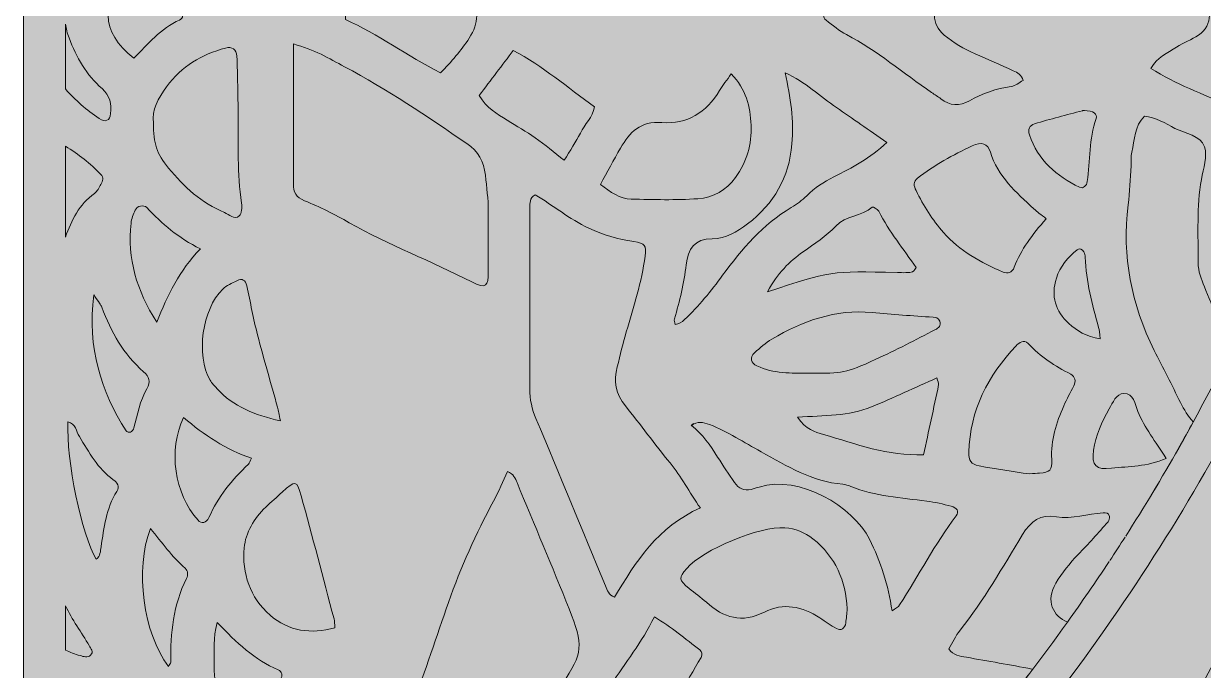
# Model space of a CAD drawing. Extents: x 31 to 2970, y -2969 to -30.
# Drawn here: x 31 to 736, y -1888 to -1501 of the extents above; entities that cross this region are included whole.
import ezdxf

# ---------------------------------------------------------------- set-up
doc = ezdxf.new("R2010")
doc.units = 0
doc.header["$MEASUREMENT"] = 0
doc.layers.add('Layer 1', color=7, linetype='Continuous')

# ---------------------------------------------------------------- blocks, each defined once
blk = doc.blocks.new('block 2')
at = {"layer": 'Layer 1', "true_color": 0xffffff}
h = blk.add_hatch(color=7, dxfattribs=at)
h.dxf.hatch_style = 2
edge = h.paths.add_edge_path()
edge.add_spline(control_points=[(663.57, -1553.42), (663.57, -1553.42), (663.57, -1553.42), (663.57, -1553.42), (663.83, -1553.42), (664.04, -1553.41), (664.2, -1553.41), (663.99, -1553.41), (663.79, -1553.41), (663.57, -1553.42)], knot_values=[0, 0, 0, 0, 1, 1, 1, 2, 2, 2, 3, 3, 3, 3], degree=3, periodic=1)
at = {"layer": 'Layer 1', "lineweight": 0}
blk.add_lwpolyline([(31.09, -1333.8), (31.09, -1659.5), (31.09, -1662.34), (31.09, -1692.17), (31.09, -1724.32), (31.09, -1767.8), (31.09, -1808.18), (31.09, -1833.57), (31.09, -1847.38), (31.09, -1951.45), (31.09, -1980.34), (31.09, -2013.39), (31.09, -2063.61), (31.09, -2128.98), (31.09, -2159.42), (31.09, -2185.19), (31.09, -2216.74), (31.09, -2242.12)], dxfattribs=at)
for points, knots in [([(719.59, -1515.43), (723.77, -1512.76), (728.52, -1510.98), (732.68, -1508.27), (741.43, -1502.57), (741.26, -1490.38), (732.35, -1484.69), (728.17, -1482.02), (723.47, -1480.17), (719.24, -1477.57), (714.13, -1474.44), (708.77, -1471.51), (705.23, -1467.02), (705.21, -1462.61), (708.59, -1462.18), (710.74, -1461.13), (726.63, -1453.41), (742.35, -1445.37), (759.5, -1440.45), (769.52, -1437.57), (779.09, -1433.12), (788.84, -1429.33), (790.9, -1428.53), (792.77, -1427.07), (794.88, -1426.62), (812.12, -1422.96), (808.37, -1420.65), (818.02, -1433.97), (823.88, -1442.06), (830.15, -1449.79), (837.52, -1456.59), (839.14, -1458.09), (840.91, -1459.55), (842.14, -1461.36), (851, -1474.41), (862.17, -1484.92), (875.71, -1493.03), (879.53, -1495.31), (879.37, -1497.96), (875.19, -1500.51), (862.23, -1508.42), (852.27, -1519.2), (842.56, -1530.82), (832.65, -1542.68), (821.53, -1553.57), (812.77, -1566.44), (811.02, -1569.01), (808.45, -1570.06), (805.59, -1569.15), (800.34, -1567.48), (794.97, -1566.46), (789.77, -1564.35), (777.03, -1559.16), (763.69, -1555.45), (750.98, -1550.19), (735.22, -1543.65), (719.17, -1537.6), (704.25, -1528.16), (707.91, -1521.7), (714.11, -1518.93), (719.59, -1515.43)], [0, 0, 0, 0, 1, 1, 1, 2, 2, 2, 3, 3, 3, 4, 4, 4, 5, 5, 5, 6, 6, 6, 7, 7, 7, 8, 8, 8, 9, 9, 9, 10, 10, 10, 11, 11, 11, 12, 12, 12, 13, 13, 13, 14, 14, 14, 15, 15, 15, 16, 16, 16, 17, 17, 17, 18, 18, 18, 19, 19, 19, 20, 20, 20, 20]), ([(570.72, -1452.51), (573.97, -1450.39), (577.29, -1448.34), (580.35, -1445.97), (584.29, -1442.94), (588.71, -1442.14), (592.83, -1444.4), (602.62, -1449.78), (613.21, -1452.68), (623.84, -1455.62), (625.27, -1456.02), (626.49, -1457.18), (627.74, -1457.95), (626.85, -1461.22), (624.47, -1462.52), (621.87, -1463.66), (614.27, -1467.01), (606.71, -1470.45), (599.11, -1473.81), (592.47, -1476.74), (586.17, -1480.32), (580.72, -1485.07), (573.1, -1491.7), (573.11, -1501.68), (580.82, -1508.22), (586.32, -1512.89), (592.58, -1516.53), (599.26, -1519.4), (606.9, -1522.68), (614.43, -1526.18), (622.04, -1529.54), (624.64, -1530.69), (626.95, -1532.09), (627.94, -1535.41), (625.61, -1536.62), (623.31, -1538.65), (620.79, -1538.98), (611.84, -1540.17), (603.65, -1543.2), (595.85, -1547.56), (589.9, -1550.89), (584.24, -1550.6), (578.81, -1546.32), (577.07, -1544.95), (575.14, -1543.83), (573.31, -1542.58), (556.37, -1531.05), (540.76, -1517.6), (522.51, -1507.97), (518.13, -1505.65), (514.21, -1502.41), (510.28, -1499.35), (508.18, -1497.72), (508.34, -1495.3), (510.35, -1493.75), (514.74, -1490.37), (519.04, -1486.62), (523.96, -1484.2), (541.05, -1475.79), (554.93, -1462.76), (570.72, -1452.51)], [0, 0, 0, 0, 1, 1, 1, 2, 2, 2, 3, 3, 3, 4, 4, 4, 5, 5, 5, 6, 6, 6, 7, 7, 7, 8, 8, 8, 9, 9, 9, 10, 10, 10, 11, 11, 11, 12, 12, 12, 13, 13, 13, 14, 14, 14, 15, 15, 15, 16, 16, 16, 17, 17, 17, 18, 18, 18, 19, 19, 19, 20, 20, 20, 20]), ([(297.23, -1510.04), (292.37, -1517.49), (286.66, -1524.2), (280, -1530.87), (260.17, -1520.68), (242.43, -1507.53), (223.38, -1499.02), (222.73, -1495.22), (224.05, -1494.13), (225.47, -1493.3), (241.74, -1483.85), (258.03, -1474.41), (274.35, -1465.02), (279.44, -1462.09), (280.3, -1462.09), (284.11, -1466.59), (288.76, -1472.08), (293.41, -1477.64), (297.42, -1483.6), (303.24, -1492.27), (302.98, -1501.25), (297.23, -1510.04)], [0, 0, 0, 0, 1, 1, 1, 2, 2, 2, 3, 3, 3, 4, 4, 4, 5, 5, 5, 6, 6, 6, 7, 7, 7, 7]), ([(96.55, -1471.51), (97.03, -1471.7), (97.66, -1471.75), (97.96, -1472.09), (105.67, -1480.72), (113.72, -1488.86), (124.34, -1494.05), (126.72, -1495.22), (126.52, -1498.26), (124.22, -1499.26), (112.86, -1504.2), (105.35, -1513.8), (96.98, -1522.09), (76.56, -1506.73), (76.53, -1486.34), (96.55, -1471.51)], [0, 0, 0, 0, 1, 1, 1, 2, 2, 2, 3, 3, 3, 4, 4, 4, 5, 5, 5, 5]), ([(56.09, -1501.65), (56.48, -1504.41), (57.19, -1507.19), (58.24, -1509.98), (62.58, -1521.57), (68.64, -1532.07), (77.94, -1540.27), (82.76, -1544.53), (83.57, -1549.43), (83.05, -1555.2), (82.67, -1559.37), (79.89, -1560.7), (76.19, -1558.15), (68.68, -1552.94), (61.84, -1547.17), (56.09, -1540.46), (56.09, -1540.46), (56.09, -1501.65), (56.09, -1501.65)], [0, 0, 0, 0, 1, 1, 1, 2, 2, 2, 3, 3, 3, 4, 4, 4, 5, 5, 5, 6, 6, 6, 6]), ([(192.25, -1513.57), (204.58, -1516.82), (213.59, -1522.31), (222.72, -1527.16), (248.16, -1540.66), (271.97, -1556.81), (295.72, -1573.07), (302.69, -1577.84), (305.97, -1583.51), (306.82, -1592.02), (307.54, -1599.16), (308.62, -1606.25), (308.59, -1613.46), (308.54, -1625.66), (308.54, -1637.85), (308.57, -1650.04), (308.59, -1658), (307.37, -1660.27), (298.68, -1655.77), (274.63, -1643.32), (249.17, -1633.8), (225.58, -1620.37), (216.95, -1615.45), (207.99, -1610.96), (198.8, -1607.2), (193.72, -1605.12), (192.2, -1602.16), (192.21, -1597.21), (192.29, -1570.07), (192.25, -1542.94), (192.25, -1513.57)], [0, 0, 0, 0, 1, 1, 1, 2, 2, 2, 3, 3, 3, 4, 4, 4, 5, 5, 5, 6, 6, 6, 7, 7, 7, 8, 8, 8, 9, 9, 9, 10, 10, 10, 10]), ([(151.62, -1516.01), (155.44, -1514.98), (158.31, -1516.93), (158.45, -1520.88), (158.87, -1532.47), (159.04, -1544.08), (159.25, -1555.68), (159.57, -1573.33), (158.37, -1591.03), (161.23, -1608.6), (161.65, -1611.13), (161.41, -1615.02), (159.85, -1616.33), (156.87, -1618.83), (153.96, -1615.47), (150.98, -1614.25), (137.25, -1608.63), (126.86, -1598.85), (117.59, -1587.72), (110.56, -1579.3), (108.56, -1572.99), (108.61, -1560.83), (107.6, -1553.04), (111.43, -1546.13), (116.46, -1539.12), (125.34, -1526.76), (137.4, -1519.87), (151.62, -1516.01)], [0, 0, 0, 0, 1, 1, 1, 2, 2, 2, 3, 3, 3, 4, 4, 4, 5, 5, 5, 6, 6, 6, 7, 7, 7, 8, 8, 8, 9, 9, 9, 9]), ([(319.89, -1559.15), (313.92, -1555.28), (307.49, -1551.9), (303.09, -1544.4), (310.22, -1534.96), (316.81, -1526.25), (323.52, -1517.38), (341.16, -1526.98), (355.86, -1539.45), (371.97, -1551.11), (370.88, -1557.35), (366.22, -1561.6), (363.55, -1566.77), (360.78, -1572.12), (357.46, -1577.18), (353.95, -1583.09), (347.86, -1578.34), (342.43, -1573.74), (336.64, -1569.66), (331.25, -1565.88), (325.42, -1562.73), (319.89, -1559.15)], [0, 0, 0, 0, 1, 1, 1, 2, 2, 2, 3, 3, 3, 4, 4, 4, 5, 5, 5, 6, 6, 6, 7, 7, 7, 7]), ([(387.53, -1575.79), (392.98, -1566.25), (399.37, -1559.54), (412.3, -1560.5), (427.13, -1561.61), (438.97, -1554.61), (446.67, -1541.37), (448.58, -1538.08), (451.07, -1535.13), (453.67, -1531.49), (462.56, -1540.46), (464.96, -1550.95), (465.52, -1562.11), (466.09, -1573.59), (462.89, -1584.07), (456.25, -1593.36), (450.79, -1601), (442.81, -1605.44), (433.77, -1606.04), (420.54, -1606.92), (407.2, -1606.59), (393.92, -1606.27), (387.08, -1606.1), (381.6, -1602.09), (375.54, -1597.49), (379.55, -1590.22), (383.44, -1582.95), (387.53, -1575.79)], [0, 0, 0, 0, 1, 1, 1, 2, 2, 2, 3, 3, 3, 4, 4, 4, 5, 5, 5, 6, 6, 6, 7, 7, 7, 8, 8, 8, 9, 9, 9, 9]), ([(425.77, -1678.21), (424.15, -1679.72), (422.5, -1681.06), (420.14, -1681.08), (419.98, -1680.03), (419.41, -1678.83), (419.69, -1677.89), (422.9, -1667.26), (425.45, -1656.49), (426.72, -1645.44), (427.79, -1636.12), (431.77, -1629.95), (442.29, -1629.95), (450.47, -1629.95), (457.04, -1625.83), (463.37, -1621.06), (479.34, -1609.04), (488.05, -1593.37), (489.91, -1573.29), (491.22, -1559.24), (489.05, -1545.76), (485.81, -1530.78), (498.07, -1536.3), (506.65, -1544.9), (516.47, -1551.59), (526.09, -1558.14), (535.63, -1564.8), (546.61, -1572.39), (536.53, -1581.86), (525.69, -1587.5), (514.96, -1593), (508.93, -1596.1), (503.47, -1599.46), (498.7, -1604.24), (495.99, -1606.96), (492.8, -1609.33), (489.5, -1611.31), (472.52, -1621.47), (459.98, -1636.04), (448.51, -1651.77), (441.65, -1661.18), (434.32, -1670.23), (425.77, -1678.21)], [0, 0, 0, 0, 1, 1, 1, 2, 2, 2, 3, 3, 3, 4, 4, 4, 5, 5, 5, 6, 6, 6, 7, 7, 7, 8, 8, 8, 9, 9, 9, 10, 10, 10, 11, 11, 11, 12, 12, 12, 13, 13, 13, 14, 14, 14, 14]), ([(634.71, -1561.27), (644.2, -1558.41), (653.82, -1555.97), (663.41, -1553.45), (663.46, -1553.44), (663.51, -1553.43), (663.57, -1553.42), (663.55, -1553.42), (663.54, -1553.42), (663.53, -1553.42), (663.54, -1553.42), (663.55, -1553.42), (663.57, -1553.42), (664.41, -1553.24), (665.22, -1553.36), (664.2, -1553.41), (670.2, -1553.32), (672.46, -1555.45), (671.51, -1558.17), (667.24, -1570.39), (667.88, -1583.24), (666.21, -1595.8), (665.88, -1598.27), (663.98, -1600.24), (661.68, -1599.14), (647.79, -1592.54), (636.88, -1582.95), (631.71, -1567.9), (630.59, -1564.62), (631.89, -1562.12), (634.71, -1561.27)], [0, 0, 0, 0, 1, 1, 1, 2, 2, 2, 3, 3, 3, 4, 4, 4, 5, 5, 5, 6, 6, 6, 7, 7, 7, 8, 8, 8, 9, 9, 9, 10, 10, 10, 10]), ([(663.57, -1553.42), (663.57, -1553.42), (663.57, -1553.42), (663.57, -1553.42), (663.83, -1553.42), (664.04, -1553.41), (664.2, -1553.41), (663.99, -1553.41), (663.79, -1553.41), (663.57, -1553.42)], [0, 0, 0, 0, 1, 1, 1, 2, 2, 2, 3, 3, 3, 3]), ([(721.88, -1727.86), (716.85, -1717.37), (711.38, -1707.09), (706.22, -1696.67), (692.59, -1669.18), (686.77, -1640.32), (690.69, -1609.67), (691.67, -1601.98), (691.91, -1594.19), (692.43, -1586.45), (692.61, -1583.69), (692.09, -1580.77), (692.79, -1578.16), (694.75, -1570.85), (694.28, -1562.63), (700.34, -1556.76), (707.13, -1557.38), (712.87, -1560.97), (718.63, -1563.98), (724.84, -1567.24), (734, -1568.17), (736.27, -1574.96), (738.17, -1580.61), (735.46, -1587.94), (734.37, -1594.45), (731.58, -1610.99), (732.48, -1627.63), (732.46, -1644.26), (732.45, -1649.4), (734.31, -1654.03), (736.18, -1658.66), (741.15, -1670.94), (746.25, -1683.16), (752.63, -1694.75), (748.47, -1703.11), (744.23, -1711.45), (739.94, -1719.76), (733.83, -1731.58), (727.5, -1743.25), (720.98, -1754.79), (723.86, -1749.7), (726.69, -1744.58), (729.49, -1739.43), (726.64, -1735.81), (723.92, -1732.1), (721.88, -1727.86)], [0, 0, 0, 0, 1, 1, 1, 2, 2, 2, 3, 3, 3, 4, 4, 4, 5, 5, 5, 6, 6, 6, 7, 7, 7, 8, 8, 8, 9, 9, 9, 10, 10, 10, 11, 11, 11, 12, 12, 12, 13, 13, 13, 14, 14, 14, 15, 15, 15, 15]), ([(56.09, -1574.67), (63.88, -1579.45), (70.95, -1584.92), (77.24, -1591.49), (79, -1593.33), (78.55, -1595.48), (77.23, -1597.47), (76.01, -1599.31), (75.2, -1601.71), (73.52, -1602.87), (64.11, -1609.37), (59.83, -1618.97), (56.09, -1628.95), (56.09, -1628.95), (56.09, -1574.67), (56.09, -1574.67)], [0, 0, 0, 0, 1, 1, 1, 2, 2, 2, 3, 3, 3, 4, 4, 4, 5, 5, 5, 5]), ([(564.02, -1601.16), (562.59, -1598.28), (562.28, -1595.82), (564.82, -1593.81), (574.85, -1585.85), (586.12, -1579.88), (597.6, -1574.39), (603.06, -1571.78), (606.82, -1573.1), (608.36, -1578.14), (612.81, -1592.77), (623.75, -1602.22), (634.29, -1612.04), (636.29, -1613.9), (638.57, -1615.46), (641.76, -1617.98), (633.32, -1627.57), (626.6, -1636.38), (622.65, -1646.93), (621.37, -1650.33), (618.63, -1650.97), (616.02, -1649.86), (602.7, -1644.16), (589.97, -1637.24), (580.36, -1626.19), (573.83, -1618.69), (568.48, -1610.18), (564.02, -1601.16)], [0, 0, 0, 0, 1, 1, 1, 2, 2, 2, 3, 3, 3, 4, 4, 4, 5, 5, 5, 6, 6, 6, 7, 7, 7, 8, 8, 8, 9, 9, 9, 9]), ([(336.54, -1603.71), (347.23, -1609.93), (356.96, -1618.19), (368.59, -1623.65), (377.32, -1627.75), (386.09, -1630.3), (395.48, -1631.64), (402.19, -1632.59), (403.06, -1633.97), (402.21, -1640.34), (400.14, -1655.8), (395.46, -1670.62), (390.96, -1685.49), (388.88, -1692.38), (387.44, -1699.46), (385.61, -1706.43), (383.36, -1715.03), (384.65, -1722.7), (390.41, -1729.81), (399.48, -1741), (407.95, -1752.69), (417.08, -1763.84), (423.78, -1772.04), (428.56, -1781.29), (435.22, -1790.81), (409.79, -1801.87), (396.65, -1822.99), (383.94, -1844.16), (380.38, -1842.65), (379.59, -1839.96), (378.52, -1837.38), (364.73, -1804.05), (350.92, -1770.73), (337.06, -1737.42), (334.69, -1731.71), (333.27, -1725.89), (333.29, -1719.65), (333.37, -1683.54), (333.33, -1647.43), (333.37, -1611.32), (333.37, -1608.6), (333.16, -1605.7), (336.54, -1603.71)], [0, 0, 0, 0, 1, 1, 1, 2, 2, 2, 3, 3, 3, 4, 4, 4, 5, 5, 5, 6, 6, 6, 7, 7, 7, 8, 8, 8, 9, 9, 9, 10, 10, 10, 11, 11, 11, 12, 12, 12, 13, 13, 13, 14, 14, 14, 14]), ([(136.63, -1635.98), (124.18, -1648.95), (117.08, -1663.57), (110.62, -1679.71), (98.4, -1660.92), (93.08, -1641.7), (95.23, -1620.59), (95.5, -1617.96), (96.62, -1615.35), (97.7, -1612.89), (98.83, -1610.31), (102.78, -1609.37), (104.61, -1611.33), (113.58, -1620.98), (123.52, -1629.42), (136.63, -1635.98)], [0, 0, 0, 0, 1, 1, 1, 2, 2, 2, 3, 3, 3, 4, 4, 4, 5, 5, 5, 5]), ([(564.04, -1647.1), (562.34, -1650.86), (559.84, -1649.91), (557.83, -1650.14), (556.19, -1650.32), (554.51, -1650.13), (552.85, -1650.09), (512.88, -1649.21), (512.88, -1649.21), (475.37, -1661.59), (481.25, -1650.32), (488.58, -1643.59), (496.57, -1637.72), (503.25, -1632.81), (510.39, -1628.55), (516.11, -1622.39), (521.97, -1616.08), (531.44, -1616.51), (537.86, -1611.07), (538.23, -1610.76), (541.06, -1612.29), (541.7, -1613.51), (548.02, -1625.68), (556.68, -1636.36), (564.04, -1647.1)], [0, 0, 0, 0, 1, 1, 1, 2, 2, 2, 3, 3, 3, 4, 4, 4, 5, 5, 5, 6, 6, 6, 7, 7, 7, 8, 8, 8, 8]), ([(655.18, -1680.53), (647.33, -1673.24), (644.41, -1664.11), (647.8, -1653.56), (650.05, -1646.55), (654.44, -1640.98), (660.21, -1636.55), (661.72, -1635.39), (663.36, -1636.27), (664.23, -1637.83), (664.75, -1638.75), (665.03, -1639.92), (665.06, -1640.99), (665.47, -1655.41), (669.16, -1669.2), (673.03, -1682.97), (673.45, -1684.48), (673.47, -1686.11), (673.95, -1689.82), (665.64, -1688.37), (659.95, -1684.96), (655.18, -1680.53)], [0, 0, 0, 0, 1, 1, 1, 2, 2, 2, 3, 3, 3, 4, 4, 4, 5, 5, 5, 6, 6, 6, 7, 7, 7, 7]), ([(164.35, -1658.15), (166.52, -1667.9), (168.28, -1677.75), (170.78, -1687.41), (174.52, -1701.89), (178.76, -1716.24), (182.74, -1730.66), (183.32, -1732.73), (183.66, -1734.88), (184.48, -1738.79), (168.98, -1735.29), (156.28, -1730.21), (146.57, -1719.47), (145.1, -1717.84), (143.46, -1716.26), (142.4, -1714.38), (133.94, -1699.37), (137.65, -1672.19), (149.98, -1660.09), (152.26, -1657.86), (155.49, -1656.5), (158.43, -1655.05), (161.66, -1653.45), (163.53, -1654.47), (164.35, -1658.15)], [0, 0, 0, 0, 1, 1, 1, 2, 2, 2, 3, 3, 3, 4, 4, 4, 5, 5, 5, 6, 6, 6, 7, 7, 7, 8, 8, 8, 8]), ([(73.05, -1663.43), (76.05, -1668.09), (77.22, -1669.37), (77.79, -1670.88), (83.29, -1685.56), (90.73, -1698.97), (102.77, -1709.39), (106.13, -1712.3), (107.03, -1715.4), (104.65, -1719.52), (100.46, -1726.78), (99.22, -1735.07), (97, -1743.01), (96.73, -1743.96), (95.82, -1745.03), (94.94, -1745.41), (94.25, -1745.72), (92.64, -1745.36), (92.27, -1744.78), (77.31, -1720.93), (69, -1695.44), (73.05, -1663.43)], [0, 0, 0, 0, 1, 1, 1, 2, 2, 2, 3, 3, 3, 4, 4, 4, 5, 5, 5, 6, 6, 6, 7, 7, 7, 7]), ([(575.52, -1684.25), (563.72, -1690.28), (552.01, -1696.51), (539.96, -1701.99), (521.19, -1710.52), (521.08, -1710.29), (499.95, -1710.26), (489.43, -1710.27), (478.87, -1710.59), (469, -1705.91), (465.33, -1704.16), (464.55, -1700.9), (467.6, -1698.11), (470.84, -1695.14), (474.13, -1692.03), (477.91, -1689.85), (496.4, -1679.2), (515.77, -1671.81), (537.77, -1674.07), (549.86, -1675.31), (562.02, -1675.88), (574.15, -1676.86), (575.68, -1676.98), (577.45, -1677.14), (578.19, -1679.12), (579.24, -1681.9), (577.38, -1683.3), (575.52, -1684.25)], [0, 0, 0, 0, 1, 1, 1, 2, 2, 2, 3, 3, 3, 4, 4, 4, 5, 5, 5, 6, 6, 6, 7, 7, 7, 8, 8, 8, 9, 9, 9, 9]), ([(485.13, -2081.81), (557.82, -2013.61), (623.82, -1939.65), (680.75, -1857.65), (720.44, -1800.42), (754.98, -1740.38), (784.09, -1677.26), (786.02, -1685.34), (788.59, -1694.11), (792.13, -1702.88), (791.98, -1703.72), (791.82, -1704.53), (791.75, -1705.49), (784.02, -1797.38), (753.63, -1880.5), (696.59, -1953.57), (644.63, -2020.11), (578.9, -2069.84), (505.97, -2110.88), (498.74, -2103.58), (488.05, -2094.57), (479.78, -2087.88), (481.24, -2085.81), (483.01, -2083.81), (485.13, -2081.81)], [0, 0, 0, 0, 1, 1, 1, 2, 2, 2, 3, 3, 3, 4, 4, 4, 5, 5, 5, 6, 6, 6, 7, 7, 7, 8, 8, 8, 8]), ([(645.04, -1761.75), (645.46, -1768.33), (643.9, -1769.45), (637.72, -1769.96), (636.07, -1770.1), (634.42, -1770.22), (631.45, -1770.44), (622.35, -1769.02), (611.96, -1767.59), (601.65, -1765.68), (596.8, -1764.78), (595.39, -1762.43), (595.52, -1757.43), (596.19, -1732.38), (606.89, -1711.73), (623.76, -1693.91), (625.55, -1692.02), (628.48, -1689.86), (630.96, -1692.57), (638.18, -1700.46), (647.03, -1705.91), (656.33, -1710.87), (659.07, -1712.33), (659.65, -1714.98), (658.13, -1717.92), (656.1, -1721.84), (654.01, -1725.74), (652.22, -1729.76), (647.72, -1739.93), (644.32, -1750.28), (645.04, -1761.75)], [0, 0, 0, 0, 1, 1, 1, 2, 2, 2, 3, 3, 3, 4, 4, 4, 5, 5, 5, 6, 6, 6, 7, 7, 7, 8, 8, 8, 9, 9, 9, 10, 10, 10, 10]), ([(577.49, -1717.12), (574.55, -1731.14), (571.5, -1745.13), (568.51, -1758.98), (547.17, -1759.87), (528.1, -1752.52), (508.73, -1746.88), (503.66, -1745.41), (498.07, -1743.88), (493.31, -1736.59), (509.21, -1735.5), (523.81, -1735.94), (537.32, -1730.39), (550.48, -1724.99), (563.36, -1718.92), (576.48, -1713.09), (577.01, -1715.11), (577.68, -1716.21), (577.49, -1717.12)], [0, 0, 0, 0, 1, 1, 1, 2, 2, 2, 3, 3, 3, 4, 4, 4, 5, 5, 5, 6, 6, 6, 6]), ([(670.04, -1756.31), (671.35, -1747.49), (674.8, -1739.3), (679.33, -1731.65), (681.53, -1727.93), (683.41, -1722.45), (687.98, -1722.32), (694.12, -1722.15), (694.71, -1728.84), (696.44, -1733.1), (700.42, -1742.85), (706.95, -1751.06), (713.4, -1761.18), (701.77, -1766.21), (691.12, -1765.87), (680.75, -1767.07), (671.53, -1768.13), (668.69, -1765.46), (670.04, -1756.31)], [0, 0, 0, 0, 1, 1, 1, 2, 2, 2, 3, 3, 3, 4, 4, 4, 5, 5, 5, 6, 6, 6, 6]), ([(86.82, -1780.92), (80.3, -1791.02), (79.09, -1802.56), (77.36, -1814.01), (76.96, -1816.65), (76.98, -1819.59), (74.48, -1821.45), (65.69, -1807.06), (56.48, -1762.38), (57.58, -1739.37), (62.33, -1740.34), (62.42, -1745.04), (64.37, -1748.12), (70.24, -1757.43), (75.15, -1767.4), (84.66, -1773.89), (86.99, -1775.48), (88.69, -1778.03), (86.82, -1780.92)], [0, 0, 0, 0, 1, 1, 1, 2, 2, 2, 3, 3, 3, 4, 4, 4, 5, 5, 5, 6, 6, 6, 6]), ([(167.17, -1761.05), (166.32, -1762.77), (166.07, -1764), (165.31, -1764.7), (155.49, -1773.86), (147.27, -1784.17), (141.73, -1796.53), (140.23, -1799.86), (137.18, -1800.37), (135.25, -1798.16), (121.16, -1782.09), (117.25, -1756.35), (126.63, -1736.72), (138.85, -1747.21), (151.98, -1755.94), (167.17, -1761.05)], [0, 0, 0, 0, 1, 1, 1, 2, 2, 2, 3, 3, 3, 4, 4, 4, 5, 5, 5, 5]), ([(470.37, -1778.29), (468.79, -1778.79), (467.19, -1779.24), (465.58, -1779.67), (461.25, -1780.83), (458.01, -1779.16), (455.62, -1775.61), (452.21, -1770.56), (448.78, -1765.52), (445.54, -1760.37), (441.15, -1753.38), (436.57, -1746.57), (429.85, -1741.54), (433.33, -1738.82), (436.99, -1739.47), (440.75, -1740.98), (451.57, -1745.31), (461.31, -1751.63), (471.48, -1757.21), (486.87, -1765.67), (502, -1775.08), (520.2, -1776.65), (521.84, -1776.79), (523.5, -1777.27), (525.02, -1777.9), (539.57, -1783.85), (555.07, -1784.73), (570.4, -1786.66), (575.32, -1787.28), (580.18, -1788.55), (585.02, -1789.71), (588.57, -1790.55), (589.87, -1792.99), (587.99, -1795.48), (575.28, -1812.33), (565.56, -1831.06), (554.18, -1848.74), (553.38, -1849.99), (551.75, -1850.7), (549.69, -1852.29), (547.28, -1836.83), (543.02, -1822.88), (536.23, -1809.47), (526.32, -1789.89), (494.34, -1770.77), (470.37, -1778.29)], [0, 0, 0, 0, 1, 1, 1, 2, 2, 2, 3, 3, 3, 4, 4, 4, 5, 5, 5, 6, 6, 6, 7, 7, 7, 8, 8, 8, 9, 9, 9, 10, 10, 10, 11, 11, 11, 12, 12, 12, 13, 13, 13, 14, 14, 14, 15, 15, 15, 15]), ([(431.38, -1740.31), (430.87, -1740.72), (430.36, -1741.13), (429.85, -1741.54), (429.82, -1741.51), (429.79, -1741.48), (429.76, -1741.46), (430.3, -1741.08), (430.84, -1740.7), (431.38, -1740.31)], [0, 0, 0, 0, 1, 1, 1, 2, 2, 2, 3, 3, 3, 3]), ([(720.85, -1755.01), (710.77, -1772.87), (700.2, -1790.41), (689.18, -1807.63), (700.2, -1790.4), (710.77, -1772.87), (720.85, -1755.01)], [0, 0, 0, 0, 1, 1, 1, 2, 2, 2, 2]), ([(178.26, -1854.79), (166.18, -1844.21), (161.45, -1829.82), (162.81, -1814.62), (163.6, -1805.7), (168.63, -1796.89), (175.75, -1790.25), (178.98, -1787.24), (182.29, -1784.31), (185.52, -1781.31), (193.25, -1774.16), (194.29, -1774.18), (196.83, -1783.45), (203.56, -1807.92), (209.98, -1832.47), (216.46, -1857.01), (216.87, -1858.57), (216.77, -1860.26), (216.94, -1862.31), (202.67, -1866.26), (189.53, -1864.67), (178.26, -1854.79)], [0, 0, 0, 0, 1, 1, 1, 2, 2, 2, 3, 3, 3, 4, 4, 4, 5, 5, 5, 6, 6, 6, 7, 7, 7, 7]), ([(263.65, -1908.4), (270.75, -1888.02), (277.74, -1867.6), (284.82, -1847.23), (292.15, -1826.15), (301.26, -1806.19), (311.72, -1786.66), (314.8, -1780.9), (317.32, -1774.85), (320.07, -1769), (323.71, -1770.49), (324.69, -1773.06), (325.76, -1775.65), (336.11, -1800.78), (346.76, -1825.78), (356.81, -1851.02), (365.37, -1872.51), (365.25, -1877.81), (352.82, -1895.75), (332.95, -1924.43), (313.96, -1953.85), (289.31, -1978.91), (287.03, -1981.24), (285.37, -1984.36), (281.38, -1984.86), (278.03, -1984.02), (278.79, -1980.65), (278, -1978.32), (273.02, -1963.65), (268.27, -1948.89), (263.26, -1934.23), (260.29, -1925.51), (260.58, -1917.23), (263.65, -1908.4)], [0, 0, 0, 0, 1, 1, 1, 2, 2, 2, 3, 3, 3, 4, 4, 4, 5, 5, 5, 6, 6, 6, 7, 7, 7, 8, 8, 8, 9, 9, 9, 10, 10, 10, 11, 11, 11, 11]), ([(633.18, -1887.07), (620.18, -1884.46), (607.08, -1882.35), (594.03, -1879.98), (590.26, -1879.3), (586.26, -1879.05), (583.56, -1874.97), (585.72, -1871.34), (587.58, -1867.24), (590.29, -1863.81), (604.43, -1845.91), (615.77, -1826.17), (627.51, -1806.74), (632.44, -1798.59), (638.49, -1794.44), (647.78, -1796.07), (657.37, -1797.75), (666.38, -1794.04), (675.72, -1793.77), (677.14, -1793.73), (679.26, -1793.56), (679.42, -1795.91), (679.48, -1796.94), (679.35, -1798.31), (678.72, -1799.01), (672.83, -1805.64), (666.97, -1812.32), (660.78, -1818.67), (655.72, -1823.88), (651.22, -1829.46), (647.49, -1835.67), (641.13, -1846.28), (645.89, -1855.66), (654.42, -1858.96), (638.94, -1880.6), (622.75, -1901.76), (605.91, -1922.51), (615.36, -1910.86), (624.61, -1899.09), (633.64, -1887.17), (633.49, -1887.14), (633.33, -1887.1), (633.18, -1887.07)], [0, 0, 0, 0, 1, 1, 1, 2, 2, 2, 3, 3, 3, 4, 4, 4, 5, 5, 5, 6, 6, 6, 7, 7, 7, 8, 8, 8, 9, 9, 9, 10, 10, 10, 11, 11, 11, 12, 12, 12, 13, 13, 13, 14, 14, 14, 14]), ([(127.58, -1826.85), (129.36, -1828.37), (129.37, -1830.91), (128.33, -1832.99), (120.44, -1848.75), (118.72, -1865.63), (118.96, -1882.91), (118.97, -1883.74), (118.05, -1884.59), (117.57, -1885.43), (102.65, -1865.77), (97.32, -1827.36), (106.82, -1803.06), (113.83, -1811.44), (119.68, -1820.1), (127.58, -1826.85)], [0, 0, 0, 0, 1, 1, 1, 2, 2, 2, 3, 3, 3, 4, 4, 4, 5, 5, 5, 5]), ([(473.44, -1852.95), (459.85, -1859.84), (449.17, -1856.47), (438.83, -1847.14), (435.54, -1844.17), (431.83, -1841.67), (428.43, -1838.81), (422.17, -1833.54), (422.12, -1832.67), (427.04, -1826.95), (436.81, -1815.58), (470.72, -1801.62), (485.64, -1802.66), (491.99, -1803.1), (497.49, -1805.44), (502.4, -1809.27), (516.03, -1819.9), (521.97, -1834.31), (522.94, -1850.97), (522.63, -1853.96), (522.39, -1856.72), (522.04, -1859.48), (521.6, -1862.88), (519.08, -1864.44), (516.41, -1862.84), (513.07, -1860.85), (509.86, -1858.67), (506.63, -1856.51), (496.17, -1849.51), (484.6, -1847.28), (473.44, -1852.95)], [0, 0, 0, 0, 1, 1, 1, 2, 2, 2, 3, 3, 3, 4, 4, 4, 5, 5, 5, 6, 6, 6, 7, 7, 7, 8, 8, 8, 9, 9, 9, 10, 10, 10, 10]), ([(688.83, -1808.18), (685.8, -1812.9), (682.75, -1817.59), (679.66, -1822.27), (682.75, -1817.59), (685.8, -1812.9), (688.83, -1808.18)], [0, 0, 0, 0, 1, 1, 1, 2, 2, 2, 2]), ([(679.27, -1822.86), (671.21, -1835.04), (662.92, -1847.07), (654.42, -1858.95), (662.92, -1847.07), (671.21, -1835.04), (679.27, -1822.86)], [0, 0, 0, 0, 1, 1, 1, 2, 2, 2, 2]), ([(56.09, -1849.25), (59.91, -1857.5), (65.71, -1865.06), (70.31, -1873.06), (71.28, -1874.75), (73.18, -1876.76), (71.09, -1878.72), (69.29, -1880.4), (66.88, -1879.6), (64.8, -1879.01), (61.72, -1878.13), (58.82, -1877.02), (56.09, -1875.67), (56.09, -1875.67), (56.09, -1849.25), (56.09, -1849.25)], [0, 0, 0, 0, 1, 1, 1, 2, 2, 2, 3, 3, 3, 4, 4, 4, 5, 5, 5, 5]), ([(144.87, -1883.19), (145.23, -1876.01), (144, -1868.75), (146.67, -1859.28), (158.34, -1871.25), (169.05, -1881.58), (183.1, -1887.51), (185.21, -1888.39), (186.2, -1890.92), (184.41, -1893.03), (176.42, -1902.48), (171.29, -1913.48), (166.69, -1924.82), (165.53, -1927.66), (162.06, -1928.24), (159.83, -1926.06), (157.87, -1924.16), (155.73, -1922.16), (154.58, -1919.77), (149.06, -1908.21), (144.2, -1896.45), (144.87, -1883.19)], [0, 0, 0, 0, 1, 1, 1, 2, 2, 2, 3, 3, 3, 4, 4, 4, 5, 5, 5, 6, 6, 6, 7, 7, 7, 7]), ([(387.54, -1917.52), (373.81, -1909.52), (373.62, -1909.45), (381.71, -1896.71), (390.2, -1883.33), (400.38, -1871.07), (407.74, -1855.83), (417.99, -1861.84), (426.22, -1869.06), (434.88, -1875.64), (436.05, -1876.53), (436.7, -1878.34), (435.66, -1880.1), (426.72, -1895.28), (418.1, -1910.67), (407.54, -1924.83), (405.66, -1927.35), (402.77, -1927.06), (400.14, -1925.39), (395.96, -1922.74), (391.81, -1920.02), (387.54, -1917.52)], [0, 0, 0, 0, 1, 1, 1, 2, 2, 2, 3, 3, 3, 4, 4, 4, 5, 5, 5, 6, 6, 6, 7, 7, 7, 7])]:
    blk.add_open_spline(points, degree=3, knots=knots, dxfattribs=at)

msp = doc.modelspace()

# ---------------------------------------------------------------- hatches: boundary and pattern name
at = {"layer": 'Layer 1', "true_color": 0xf8ec23}
h = msp.add_hatch(color=2, dxfattribs=at)
h.dxf.hatch_style = 2
h.paths.add_polyline_path([(2944.18, -30.37), (2908.97, -30.37), (2876.43, -30.37), (2852.69, -30.37), (2826.67, -30.37), (2789.09, -30.37), (2741.76, -30.37), (2619.81, -30.37), (2571.38, -30.37), (2533.69, -30.37), (2448.77, -30.37), (2417.53, -30.37), (2347.21, -30.37), (2307.57, -30.37), (2246.73, -30.37), (2221.16, -30.37), (2190.08, -30.37), (2164.16, -30.37), (2133.56, -30.37), (2063.65, -30.37), (2014.14, -30.37), (1982.09, -30.37), (1958.8, -30.37), (1857.85, -30.37), (1838.29, -30.37), (1812.45, -30.37), (1776.54, -30.37), (1705.12, -30.37), (1693.97, -30.37), (1305.87, -30.37), (1295.4, -30.37), (1223.78, -30.37), (1188.69, -30.37), (1163.24, -30.37), (1143.18, -30.37), (1041.74, -30.37), (1018.95, -30.37), (986.89, -30.37), (937, -30.37), (867.24, -30.37), (837.19, -30.37), (810.44, -30.37), (779.68, -30.37), (754.38, -30.37), (694, -30.37), (654.14, -30.37), (583.33, -30.37), (552.07, -30.37), (466.96, -30.37), (429.55, -30.37), (381.07, -30.37), (259.09, -30.37), (211.91, -30.37), (174.17, -30.37), (148.47, -30.37), (124.27, -30.37), (91.92, -30.37), (56.46, -30.37), (31.09, -30.37), (31.09, -54.87), (31.09, -89.2), (31.09, -179.23), (31.09, -214.96), (31.09, -260.42), (31.09, -378.66), (31.09, -426.62), (31.09, -476.43), (31.09, -550.35), (31.09, -581.86), (31.09, -654.17), (31.09, -694.22), (31.09, -751.16), (31.09, -776.51), (31.09, -807.81), (31.09, -833.54), (31.09, -864.28), (31.09, -929.41), (31.09, -980.06), (31.09, -1012.67), (31.09, -1041.24), (31.09, -1146.32), (31.09, -1159.54), (31.09, -1185.04), (31.09, -1225.46), (31.09, -1264.46), (31.09, -1302.1), (31.09, -1330.9), (31.09, -1333.8), (31.09, -1659.5), (31.09, -1662.34), (31.09, -1692.17), (31.09, -1724.32), (31.09, -1767.8), (31.09, -1808.18), (31.09, -1833.57), (31.09, -1847.38), (31.09, -1951.45), (31.09, -1980.34), (31.09, -2013.39), (31.09, -2063.61), (31.09, -2128.98), (31.09, -2159.42), (31.09, -2185.19), (31.09, -2216.74), (31.09, -2242.12), (31.09, -2299.96), (31.09, -2339.09), (31.09, -2410.8), (31.09, -2442.9), (31.09, -2533.87), (31.09, -2572.78), (31.09, -2613.33), (31.09, -2734.99), (31.09, -2775.34), (31.09, -2815.97), (31.09, -2837.4), (31.09, -2855.37), (31.09, -2914.54), (31.09, -2942.89), (31.09, -2969.08), (61.08, -2969.08), (98.82, -2969.08), (121.32, -2969.08), (140.38, -2969.08), (192.11, -2969.08), (227.2, -2969.08), (265.97, -2969.08), (381.87, -2969.08), (425.52, -2969.08), (472.93, -2969.08), (556.42, -2969.08), (588.3, -2969.08), (661.31, -2969.08), (701.61, -2969.08), (755.29, -2969.08), (780.94, -2969.08), (812.66, -2969.08), (838.34, -2969.08), (868.66, -2969.08), (928.97, -2969.08), (980.13, -2969.08), (1014.44, -2969.08), (1044.71, -2969.08), (1159.36, -2969.08), (1161.89, -2969.08), (1189.21, -2969.08), (1228.25, -2969.08), (1257.32, -2969.08), (1304.05, -2969.08), (1332.71, -2969.08), (1345.63, -2969.08), (1549.53, -2969.08), (1552.94, -2969.08), (1655.88, -2969.08), (1668.07, -2969.08), (1698.17, -2969.08), (1745.16, -2969.08), (1772.87, -2969.08), (1811.64, -2969.08), (1837.9, -2969.08), (1842.16, -2969.08), (1956.12, -2969.08), (1986.47, -2969.08), (2020.31, -2969.08), (2071.92, -2969.08), (2131.91, -2969.08), (2162.52, -2969.08), (2188.51, -2969.08), (2219.83, -2969.08), (2245.37, -2969.08), (2299.41, -2969.08), (2338.94, -2969.08), (2412.49, -2969.08), (2444.43, -2969.08), (2527.68, -2969.08), (2575.35, -2969.08), (2619.15, -2969.08), (2735.05, -2969.08), (2773.63, -2969.08), (2808.84, -2969.08), (2860.46, -2969.08), (2879.52, -2969.08), (2902.08, -2969.08), (2939.92, -2969.08), (2969.81, -2969.08), (2969.81, -2942.73), (2969.81, -2914.13), (2969.81, -2855.29), (2969.81, -2837.47), (2969.81, -2815.6), (2969.81, -2775.48), (2969.81, -2734.73), (2969.81, -2612.77), (2969.81, -2572.98), (2969.81, -2534.23), (2969.81, -2442.57), (2969.81, -2411.31), (2969.81, -2338.83), (2969.81, -2299.34), (2969.81, -2242.28), (2969.81, -2216.54), (2969.81, -2185.15), (2969.81, -2159.91), (2969.81, -2128.52), (2969.81, -2063.9), (2969.81, -2012.99), (2969.81, -1980.37), (2969.81, -1953.17), (2969.81, -1847.02), (2969.81, -1833.85), (2969.81, -1808.18), (2969.81, -1767.81), (2969.81, -1734.67), (2969.81, -1724.8), (2969.81, -1722.79), (2969.81, -1691.31), (2969.81, -1661.53), (2969.81, -1659.28), (2969.81, -1333.77), (2969.81, -1332.32), (2969.81, -1301.96), (2969.81, -1268.37), (2969.81, -1225.53), (2969.81, -1185.01), (2969.81, -1159.4), (2969.81, -1146.18), (2969.81, -1041.54), (2969.81, -1012.82), (2969.81, -979.73), (2969.81, -929.19), (2969.81, -864.38), (2969.81, -833.55), (2969.81, -807.53), (2969.81, -776.69), (2969.81, -750.67), (2969.81, -693.88), (2969.81, -654.2), (2969.81, -581.78), (2969.81, -550.3), (2969.81, -476.43), (2969.81, -426.65), (2969.81, -378.66), (2969.81, -260.89), (2969.81, -215.3), (2969.81, -179.55), (2969.81, -89.28), (2969.81, -54.9), (2969.81, -30.37)])

# ---------------------------------------------------------------- linework, layer by layer
at = {"layer": 'Layer 1', "lineweight": 0}
msp.add_lwpolyline([(31.09, -1333.8), (31.09, -1659.5), (31.09, -1662.34), (31.09, -1692.17), (31.09, -1724.32), (31.09, -1767.8), (31.09, -1808.18), (31.09, -1833.57), (31.09, -1847.38), (31.09, -1951.45), (31.09, -1980.34), (31.09, -2013.39), (31.09, -2063.61), (31.09, -2128.98), (31.09, -2159.42), (31.09, -2185.19), (31.09, -2216.74), (31.09, -2242.12)], dxfattribs=at)

# ---------------------------------------------------------------- block references
at = {"layer": 'Layer 1'}
msp.add_blockref('block 2', (0, 0), dxfattribs=at)

doc.saveas('drawing.dxf')
